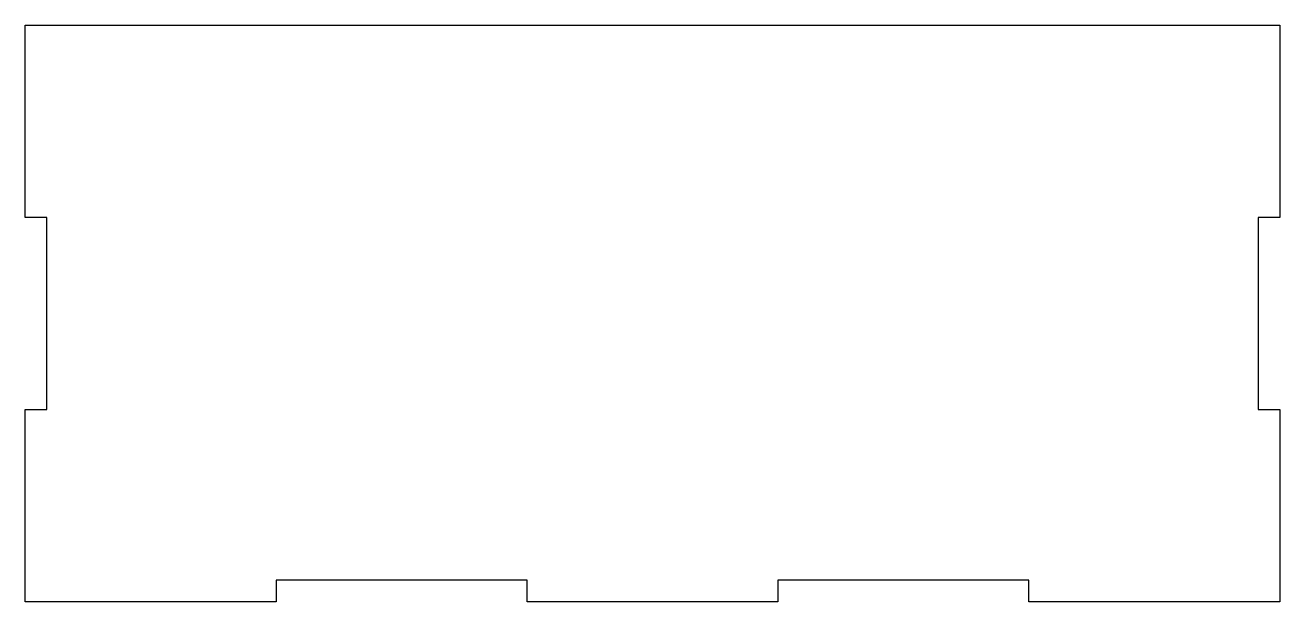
# Model space of a CAD drawing. Header units: millimetres. Extents: x -174 to 0, y 0 to 80.
import ezdxf

# ---------------------------------------------------------------- set-up
doc = ezdxf.new("R2010")
doc.units = ezdxf.units.MM
doc.layers.get('0').update_dxf_attribs({"linetype": 'CONTINUOUS'})

msp = doc.modelspace()

# ---------------------------------------------------------------- linework, layer by layer
msp.add_lwpolyline([(-171, 53.33), (-174, 53.33), (-174, 80), (0, 80), (0, 53.33), (-3, 53.33), (-3, 26.67), (0, 26.67), (0, 0), (-34.8, 0), (-34.8, 3), (-69.6, 3), (-69.6, 0), (-104.4, 0), (-104.4, 3), (-139.2, 3), (-139.2, 0), (-174, 0), (-174, 26.67), (-171, 26.67)], close=True)

doc.saveas('drawing.dxf')
